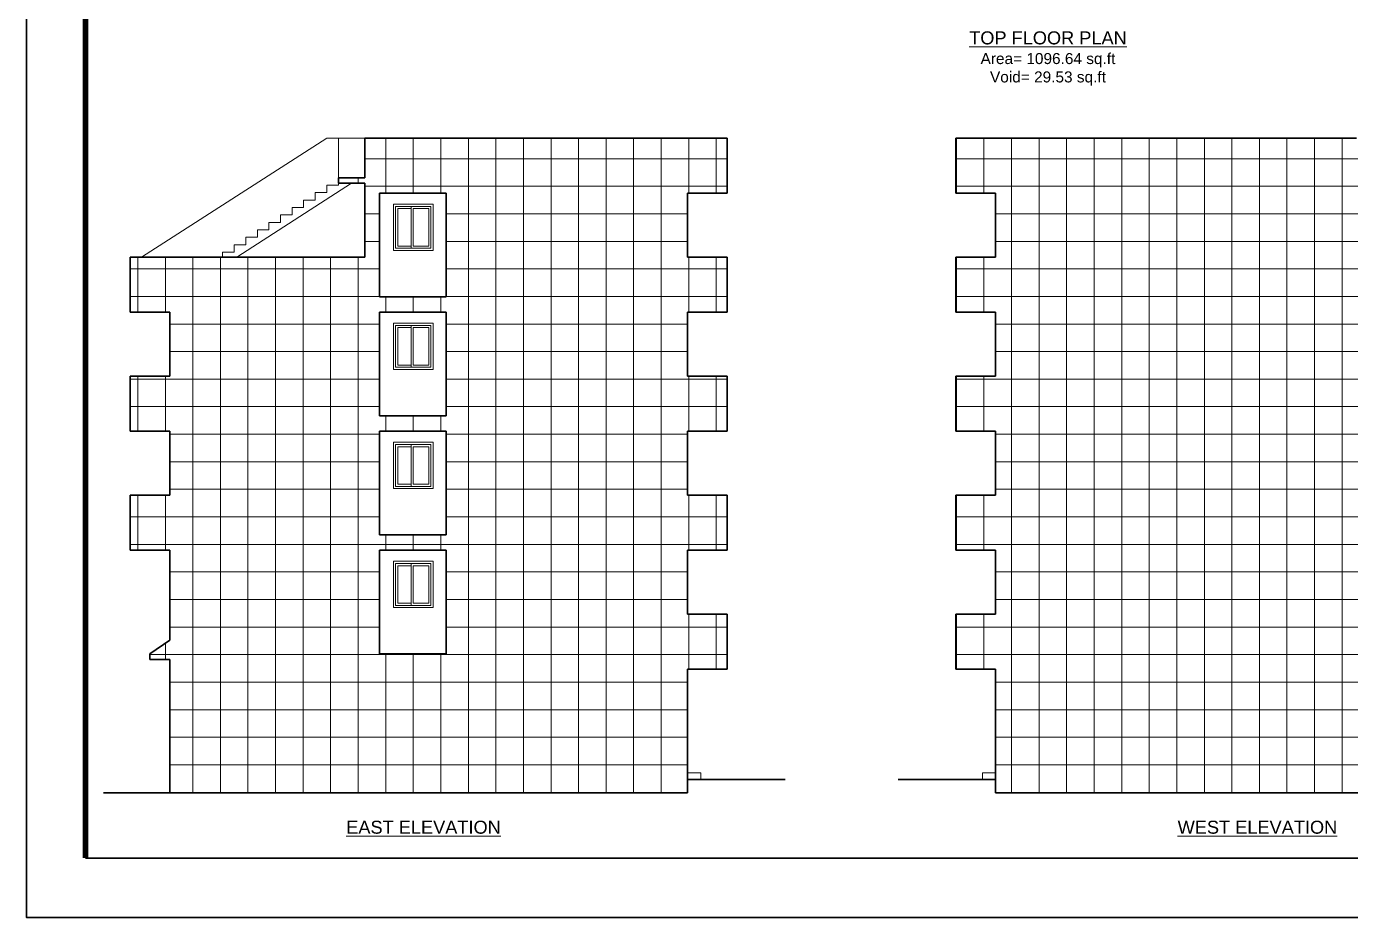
# Model space of a CAD drawing. Header units: inches. Extents: x 94382 to 101671, y 6219 to 10323.
# Drawn here: x 94480 to 95682, y 6219 to 7028 of the extents above; entities that cross this region are included whole.
import ezdxf

# ---------------------------------------------------------------- set-up
doc = ezdxf.new("R2010")
doc.units = ezdxf.units.IN
doc.header["$MEASUREMENT"] = 0
for name, color, linetype, lineweight in [('Annotate-Bold.w', 4, 'Continuous', 18), ('HA', 254, 'Continuous', 9), ('stair', 6, 'Continuous', 5), ('text', 7, 'Continuous', 5), ('wall', 240, 'Continuous', 30), ('wall light', 6, 'Continuous', 18), ('window', 130, 'Continuous', 13)]:
    doc.layers.add(name, color=color, linetype=linetype, lineweight=lineweight)
doc.styles.add('arial 1000', font='arial.ttf')

msp = doc.modelspace()

# ---------------------------------------------------------------- hatches: boundary and pattern name
at = {"layer": 'HA'}
h = msp.add_hatch(dxfattribs=at)
h.set_pattern_fill('ANSI37', color=256, scale=200, angle=45)
h.set_pattern_definition([(90, (-36293.613, -467.205), (-25, 0), []), (180, (-36293.613, -467.205), (-4e-15, -25), [])])
h.paths.add_polyline_path([(95080.4, 6660.5), (95116.4, 6660.5), (95116.4, 6710.5), (95080.4, 6710.5), (95080.4, 6768.5), (95116.4, 6768.5), (95116.4, 6818.5), (95080.4, 6818.5), (95080.4, 6876.5), (95116.4, 6876.5), (95116.4, 6926.5), (94787.4, 6926.5), (94787.4, 6890.5), (94763.4, 6890.5), (94763.4, 6885.5), (94787.4, 6885.5), (94787.4, 6818.5), (94574.4, 6818.5), (94574.4, 6768.5), (94610.4, 6768.5), (94610.4, 6710.5), (94574.4, 6710.5), (94574.4, 6660.5), (94610.4, 6660.5), (94610.4, 6602.5), (94574.4, 6602.5), (94574.4, 6552.5), (94610.4, 6552.5), (94610.4, 6470.8), (94592.4, 6458.5), (94592.4, 6453.5), (94610.4, 6453.5), (94610.4, 6332.5), (95080.4, 6332.5), (95080.4, 6344.5), (95080.4, 6444.5), (95116.4, 6444.5), (95116.4, 6494.5), (95080.4, 6494.5), (95080.4, 6552.5), (95116.4, 6552.5), (95116.4, 6602.5), (95080.4, 6602.5)])
h.paths.add_polyline_path([(94861.4, 6566.5), (94800.9, 6566.5), (94800.9, 6660.5), (94861.4, 6660.5)], flags=16)
h.paths.add_polyline_path([(94849.4, 6608.5), (94813.4, 6608.5), (94813.4, 6650.5), (94849.4, 6650.5)], flags=0)
h.paths.add_polyline_path([(94847.4, 6610.5), (94815.4, 6610.5), (94815.4, 6648.5), (94847.4, 6648.5)], flags=0)
h.paths.add_polyline_path([(94861.4, 6674.5), (94800.9, 6674.5), (94800.9, 6768.5), (94861.4, 6768.5)], flags=16)
h.paths.add_polyline_path([(94845.4, 6612.5), (94831.4, 6612.5), (94831.4, 6646.5), (94845.4, 6646.5)], flags=0)
h.paths.add_polyline_path([(94861.4, 6552.5), (94861.4, 6458.5), (94800.9, 6458.5), (94800.9, 6552.5)], flags=16)
h.paths.add_polyline_path([(94829.4, 6612.5), (94817.4, 6612.5), (94817.4, 6646.5), (94829.4, 6646.5)], flags=0)
h.paths.add_polyline_path([(94849.4, 6542.5), (94849.4, 6500.5), (94813.4, 6500.5), (94813.4, 6542.5)], flags=0)
h.paths.add_polyline_path([(94847.4, 6540.5), (94847.4, 6502.5), (94815.4, 6502.5), (94815.4, 6540.5)], flags=0)
h.paths.add_polyline_path([(94845.4, 6538.5), (94845.4, 6504.5), (94831.4, 6504.5), (94831.4, 6538.5)], flags=0)
h.paths.add_polyline_path([(94849.4, 6716.5), (94813.4, 6716.5), (94813.4, 6758.5), (94849.4, 6758.5)], flags=0)
h.paths.add_polyline_path([(94847.4, 6718.5), (94815.4, 6718.5), (94815.4, 6756.5), (94847.4, 6756.5)], flags=0)
h.paths.add_polyline_path([(94829.4, 6504.5), (94817.4, 6504.5), (94817.4, 6538.5), (94829.4, 6538.5)], flags=0)
h.paths.add_polyline_path([(94845.4, 6720.5), (94831.4, 6720.5), (94831.4, 6754.5), (94845.4, 6754.5)], flags=0)
h.paths.add_polyline_path([(94829.4, 6720.5), (94817.4, 6720.5), (94817.4, 6754.5), (94829.4, 6754.5)], flags=0)
h.paths.add_polyline_path([(94861.4, 6782.5), (94800.9, 6782.5), (94800.9, 6876.5), (94861.4, 6876.5)], flags=16)
h.paths.add_polyline_path([(94849.4, 6824.5), (94813.4, 6824.5), (94813.4, 6866.5), (94849.4, 6866.5)], flags=0)
h.paths.add_polyline_path([(94847.4, 6826.5), (94815.4, 6826.5), (94815.4, 6864.5), (94847.4, 6864.5)], flags=0)
h.paths.add_polyline_path([(94845.4, 6828.5), (94831.4, 6828.5), (94831.4, 6862.5), (94845.4, 6862.5)], flags=0)
h.paths.add_polyline_path([(94829.4, 6828.5), (94817.4, 6828.5), (94817.4, 6862.5), (94829.4, 6862.5)], flags=0)
h = msp.add_hatch(dxfattribs=at)
h.set_pattern_fill('ANSI37', color=256, scale=200, angle=45)
h.set_pattern_definition([(90, (-38200.7, -467.205), (-25, 0), []), (180, (-38200.7, -467.205), (-4e-15, -25), [])])
h.paths.add_polyline_path([(95865.9, 6602.5), (95829.9, 6602.5), (95829.9, 6660.5), (95865.9, 6660.5), (95865.9, 6710.5), (95829.9, 6710.5), (95829.9, 6768.5), (95865.9, 6768.5), (95865.9, 6818.5), (95855.5, 6818.5), (95687.5, 6926.5), (95652.9, 6926.5), (95323.9, 6926.5), (95323.9, 6876.5), (95359.9, 6876.5), (95359.9, 6818.5), (95323.9, 6818.5), (95323.9, 6768.5), (95359.9, 6768.5), (95359.9, 6710.5), (95323.9, 6710.5), (95323.9, 6660.5), (95359.9, 6660.5), (95359.9, 6602.5), (95323.9, 6602.5), (95323.9, 6552.5), (95359.9, 6552.5), (95359.9, 6494.5), (95323.9, 6494.5), (95323.9, 6444.5), (95359.9, 6444.5), (95359.9, 6344.5), (95359.9, 6332.5), (95829.9, 6332.5), (95829.9, 6453.5), (95847.9, 6453.5), (95847.9, 6458.5), (95829.9, 6470.8), (95829.9, 6552.5), (95865.9, 6552.5)])

# ---------------------------------------------------------------- linework, layer by layer
at = {"color": 7, "lineweight": 30}
msp.add_line((94533.9, 6273.2), (96567.3, 6273.2), dxfattribs=at)
msp.add_lwpolyline([(96620.9, 7825.6), (96620.9, 6219.2), (94480.4, 6219.2), (94480.4, 7825.6)], dxfattribs=at)
at = {"color": 7, "lineweight": 30, "const_width": 5.35}
msp.add_lwpolyline([(96567.3, 6273.2), (96567.3, 7771.6), (94533.9, 7771.6), (94533.9, 6273.2)], dxfattribs=at)
at = {"layer": 'Annotate-Bold.w'}
for points in [[(94813.4, 6866.5), (94849.4, 6866.5), (94849.4, 6824.5), (94813.4, 6824.5)], [(94815.4, 6864.5), (94847.4, 6864.5), (94847.4, 6826.5), (94815.4, 6826.5)], [(94813.4, 6758.5), (94849.4, 6758.5), (94849.4, 6716.5), (94813.4, 6716.5)], [(94815.4, 6756.5), (94847.4, 6756.5), (94847.4, 6718.5), (94815.4, 6718.5)], [(94813.4, 6650.5), (94849.4, 6650.5), (94849.4, 6608.5), (94813.4, 6608.5)], [(94815.4, 6648.5), (94847.4, 6648.5), (94847.4, 6610.5), (94815.4, 6610.5)], [(94813.4, 6542.5), (94849.4, 6542.5), (94849.4, 6500.5), (94813.4, 6500.5)], [(94815.4, 6540.5), (94847.4, 6540.5), (94847.4, 6502.5), (94815.4, 6502.5)]]:
    msp.add_lwpolyline(points, close=True, dxfattribs=at)
for points in [[(94829.4, 6828.5), (94817.4, 6828.5), (94817.4, 6862.5), (94829.4, 6862.5)], [(94831.4, 6862.5), (94845.4, 6862.5), (94845.4, 6828.5), (94831.4, 6828.5)], [(94829.4, 6720.5), (94817.4, 6720.5), (94817.4, 6754.5), (94829.4, 6754.5)], [(94831.4, 6754.5), (94845.4, 6754.5), (94845.4, 6720.5), (94831.4, 6720.5)], [(94829.4, 6612.5), (94817.4, 6612.5), (94817.4, 6646.5), (94829.4, 6646.5)], [(94831.4, 6646.5), (94845.4, 6646.5), (94845.4, 6612.5), (94831.4, 6612.5)], [(94829.4, 6504.5), (94817.4, 6504.5), (94817.4, 6538.5), (94829.4, 6538.5)], [(94831.4, 6538.5), (94845.4, 6538.5), (94845.4, 6504.5), (94831.4, 6504.5)]]:
    msp.add_lwpolyline(points, dxfattribs=at)
at = {"layer": 'stair'}
for p, q in [((94752.9, 6926.5), (94584.9, 6818.5)), ((94763.4, 6890.5), (94763.4, 6926.5)), ((94671.2, 6818.5), (94775.4, 6885.5)), ((94763.4, 6885.5), (94763.4, 6883.8)), ((94752.9, 6877), (94742.4, 6877)), ((94742.4, 6877), (94742.4, 6870.3)), ((94763.4, 6883.8), (94752.9, 6883.8)), ((94752.9, 6883.8), (94752.9, 6877)), ((94731.9, 6863.5), (94721.4, 6863.5)), ((94721.4, 6863.5), (94721.4, 6856.8)), ((94742.4, 6870.3), (94731.9, 6870.3)), ((94731.9, 6870.3), (94731.9, 6863.5)), ((94710.9, 6850), (94700.4, 6850)), ((94700.4, 6850), (94700.4, 6843.3)), ((94721.4, 6856.8), (94710.9, 6856.8)), ((94710.9, 6856.8), (94710.9, 6850)), ((94700.4, 6843.3), (94689.9, 6843.3)), ((94689.9, 6843.3), (94689.9, 6836.5)), ((94679.4, 6829.8), (94668.9, 6829.8)), ((94668.9, 6829.8), (94668.9, 6823)), ((94689.9, 6836.5), (94679.4, 6836.5)), ((94679.4, 6836.5), (94679.4, 6829.8)), ((94668.9, 6823), (94658.4, 6823)), ((94658.4, 6823), (94658.4, 6818.5)), ((95080.4, 6350.5), (95092.4, 6350.5)), ((95092.4, 6344.5), (95092.4, 6350.5)), ((95347.9, 6344.5), (95347.9, 6350.5)), ((95359.9, 6350.5), (95347.9, 6350.5))]:
    msp.add_line(p, q, dxfattribs=at)
at = {"layer": 'wall'}
for p, q in [((95116.4, 6926.5), (94787.4, 6926.5)), ((94787.4, 6890.5), (94787.4, 6926.5)), ((95116.4, 6876.5), (95116.4, 6926.5)), ((95323.9, 6876.5), (95323.9, 6926.5)), ((95323.9, 6926.5), (95652.9, 6926.5)), ((95652.9, 6926.5), (95687.5, 6926.5)), ((94763.4, 6885.5), (94763.4, 6890.5)), ((94787.4, 6890.5), (94763.4, 6890.5)), ((94787.4, 6885.5), (94763.4, 6885.5)), ((94787.4, 6885.5), (94787.4, 6818.5)), ((94800.9, 6782.5), (94800.9, 6876.5)), ((94800.9, 6876.5), (94861.4, 6876.5)), ((94861.4, 6782.5), (94861.4, 6876.5)), ((95080.4, 6818.5), (95080.4, 6876.5)), ((95080.4, 6876.5), (95116.4, 6876.5)), ((95359.9, 6876.5), (95323.9, 6876.5)), ((95359.9, 6818.5), (95359.9, 6876.5)), ((94574.4, 6768.5), (94574.4, 6818.5)), ((94787.4, 6818.5), (94574.4, 6818.5)), ((95080.4, 6818.5), (95116.4, 6818.5)), ((95116.4, 6768.5), (95116.4, 6818.5)), ((95323.9, 6768.5), (95323.9, 6818.5)), ((95359.9, 6818.5), (95323.9, 6818.5)), ((94800.9, 6782.5), (94861.4, 6782.5)), ((94610.4, 6768.5), (94574.4, 6768.5)), ((94610.4, 6710.5), (94610.4, 6768.5)), ((94800.9, 6674.5), (94800.9, 6768.5)), ((94800.9, 6768.5), (94861.4, 6768.5)), ((94861.4, 6674.5), (94861.4, 6768.5)), ((95080.4, 6710.5), (95080.4, 6768.5)), ((95080.4, 6768.5), (95116.4, 6768.5)), ((95359.9, 6768.5), (95323.9, 6768.5)), ((95359.9, 6710.5), (95359.9, 6768.5)), ((94574.4, 6660.5), (94574.4, 6710.5)), ((94610.4, 6710.5), (94574.4, 6710.5)), ((95080.4, 6710.5), (95116.4, 6710.5)), ((95116.4, 6660.5), (95116.4, 6710.5)), ((95323.9, 6660.5), (95323.9, 6710.5)), ((95359.9, 6710.5), (95323.9, 6710.5)), ((94800.9, 6674.5), (94861.4, 6674.5)), ((94610.4, 6660.5), (94574.4, 6660.5)), ((94610.4, 6602.5), (94610.4, 6660.5)), ((94800.9, 6566.5), (94800.9, 6660.5)), ((94800.9, 6660.5), (94861.4, 6660.5)), ((94861.4, 6566.5), (94861.4, 6660.5)), ((95080.4, 6602.5), (95080.4, 6660.5)), ((95080.4, 6660.5), (95116.4, 6660.5)), ((95359.9, 6660.5), (95323.9, 6660.5)), ((95359.9, 6602.5), (95359.9, 6660.5)), ((94574.4, 6552.5), (94574.4, 6602.5)), ((94610.4, 6602.5), (94574.4, 6602.5)), ((95080.4, 6602.5), (95116.4, 6602.5)), ((95116.4, 6552.5), (95116.4, 6602.5)), ((95323.9, 6552.5), (95323.9, 6602.5)), ((95359.9, 6602.5), (95323.9, 6602.5)), ((94800.9, 6566.5), (94861.4, 6566.5)), ((94610.4, 6552.5), (94574.4, 6552.5)), ((94610.4, 6470.8), (94610.4, 6552.5)), ((94800.9, 6552.5), (94861.4, 6552.5)), ((94800.9, 6458.5), (94800.9, 6552.5)), ((94861.4, 6458.5), (94861.4, 6552.5)), ((95080.4, 6494.5), (95080.4, 6552.5)), ((95080.4, 6552.5), (95116.4, 6552.5)), ((95359.9, 6552.5), (95323.9, 6552.5)), ((95359.9, 6494.5), (95359.9, 6552.5)), ((95080.4, 6494.5), (95116.4, 6494.5)), ((95116.4, 6444.5), (95116.4, 6494.5)), ((95323.9, 6444.5), (95323.9, 6494.5)), ((95359.9, 6494.5), (95323.9, 6494.5)), ((94592.4, 6453.5), (94592.4, 6458.5)), ((94610.4, 6453.5), (94592.4, 6453.5)), ((94610.4, 6332.5), (94610.4, 6453.5)), ((94800.9, 6458.5), (94861.4, 6458.5)), ((95080.4, 6344.5), (95080.4, 6444.5)), ((95080.4, 6444.5), (95116.4, 6444.5)), ((95359.9, 6444.5), (95323.9, 6444.5)), ((95359.9, 6344.5), (95359.9, 6444.5)), ((95080.4, 6332.5), (95080.4, 6344.5)), ((95080.4, 6344.5), (95168.8, 6344.5)), ((95359.9, 6344.5), (95271.5, 6344.5)), ((95359.9, 6332.5), (95359.9, 6344.5)), ((94550.4, 6332.5), (95080.4, 6332.5)), ((95889.9, 6332.5), (95359.9, 6332.5))]:
    msp.add_line(p, q, dxfattribs=at)
msp.add_lwpolyline([(94610.4, 6470.8), (94592.4, 6458.5)], dxfattribs=at)
at = {"layer": 'wall light'}
msp.add_line((94787.4, 6926.5), (94752.9, 6926.5), dxfattribs=at)
at = {"layer": 'window'}
for p, q in [((94829.4, 6864.5), (94829.4, 6826.5)), ((94831.4, 6862.5), (94831.4, 6828.5)), ((94829.4, 6756.5), (94829.4, 6718.5)), ((94831.4, 6754.5), (94831.4, 6720.5)), ((94829.4, 6648.5), (94829.4, 6610.5)), ((94831.4, 6646.5), (94831.4, 6612.5)), ((94829.4, 6540.5), (94829.4, 6502.5)), ((94831.4, 6538.5), (94831.4, 6504.5))]:
    msp.add_line(p, q, dxfattribs=at)

# ---------------------------------------------------------------- texts
at = {"layer": 'text', "char_height": 11.811, "width": 316.032, "attachment_point": 5, "style": 'arial 1000'}
for s, insert in [('{\\LTOP FLOOR PLAN\\P\\H0.84667x;\\lArea= 1096.64 sq.ft\\PVoid= 29.53 sq.ft}', (95407.4, 6998.7)), ('{\\LEAST ELEVATION}', (94840.7, 6301.1)), ('{\\LWEST ELEVATION}', (95597.5, 6301.1))]:
    msp.add_mtext(s, dxfattribs=dict(at, insert=insert))

doc.saveas('drawing.dxf')
